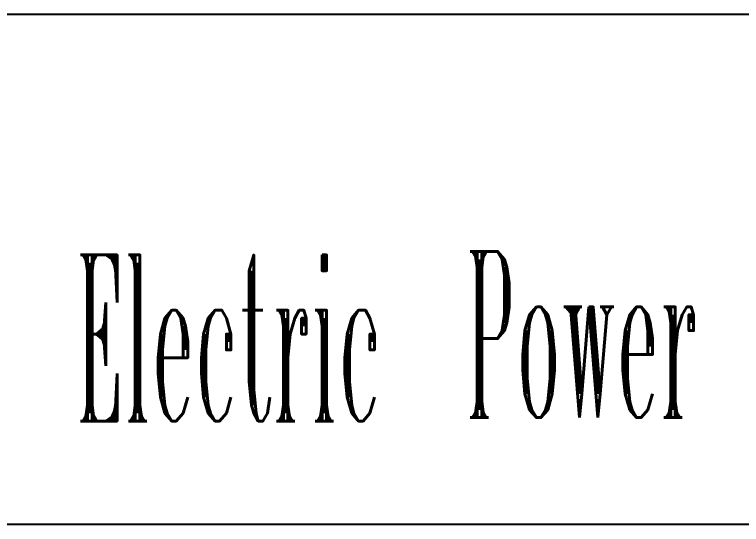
# Model space of a CAD drawing. Header units: millimetres. Extents: x 0 to 594, y 0 to 420.
# Drawn here: x 519.05 to 543.12, y 82.89 to 99.77 of the extents above; entities that cross this region are included whole.
import ezdxf
from ezdxf.enums import TextEntityAlignment as Align

# ---------------------------------------------------------------- set-up
doc = ezdxf.new("R2010")
doc.units = ezdxf.units.MM
doc.layers.add('GPDRAW', color=1, linetype='Continuous')
doc.layers.add('TITLE', color=1, linetype='Continuous')
doc.styles.add('ECL', font='SIMFANG_2312.TTF', dxfattribs={"width": 0.7, "height": 3})
doc.styles.add('ROMANT', font='ROMANT.SHX', dxfattribs={"width": 0.6})

# ---------------------------------------------------------------- blocks, each defined once
blk = doc.blocks.new('*U34')
at = {"layer": 'TITLE', "color": 1, "style": 'ROMANT', "width": 0.32}
for s, p in [('Electric', (34.638, 6.173)), ('Power', (46.336, 6.286))]:
    blk.add_text(s, height=5.5, dxfattribs=at).set_placement(p, align=Align.MIDDLE_CENTER)
blk = doc.blocks.new('XXDAFRAM-CH-HENG-A2')
at = {"layer": 'GPDRAW'}
for p, q in [((584, 99.769), (399, 99.769)), ((584, 82.889), (399, 82.889))]:
    blk.add_line(p, q, dxfattribs=at)
blk.add_blockref('*U34', (491.5, 82.889))
at = {"linetype": 'Continuous', "style": 'ECL', "width": 0.7}
for tag, height, p in [('DESIGNSTATUS', 3.5, (571.853, 76.574)), ('ENDESIGNSTATUS', 3.5, (571.89, 70.889)), ('O', 4, (537.75, 63.46)), ('G', 4, (574.75, 63.46)), ('VEREN40', 4, (580.917, 63.46)), ('V', 4, (531.583, 63.46)), ('L', 4, (543.917, 63.46)), ('N', 4, (550.083, 63.46)), ('D', 4, (562.417, 63.46)), ('W', 4, (568.583, 63.46)), ('DWGNAME1', 5, (522.116, 48.707)), ('DWGNAME', 5, (521.928, 42.355)), ('DWGENAME1', 5, (521.928, 42.132)), ('DWGENAME', 5, (521.928, 35.7)), ('DWGNAME2', 5, (521.928, 35.057)), ('DWGENAME2', 5, (522.272, 28.907)), ('DWGNO', 4, (511.81, 15.139)), ('VEREN40', 4, (578.739, 15.139))]:
    blk.add_attdef(tag, text='', height=height, dxfattribs=at).set_placement(p, align=Align.MIDDLE)
at = {"style": 'ECL', "width": 0.7, "flags": 1}
for p in [(450.389, 48.278), (450.389, 40.278), (450.389, 32.278), (450.389, 24.278)]:
    blk.add_attdef('DATE', text='', height=5, dxfattribs=at).set_placement(p, align=Align.MIDDLE)
for tag, p in [('SJ1', (419.556, 44.278)), ('JH', (419.556, 36.278)), ('SH1', (419.556, 28.278)), ('PZ', (419.556, 20.278)), ('BL', (419.556, 10))]:
    blk.add_attdef(tag, p, '', height=5, dxfattribs=at)

msp = doc.modelspace()

# ---------------------------------------------------------------- block references
msp.add_blockref('XXDAFRAM-CH-HENG-A2', (0, 0))

doc.saveas('drawing.dxf')
